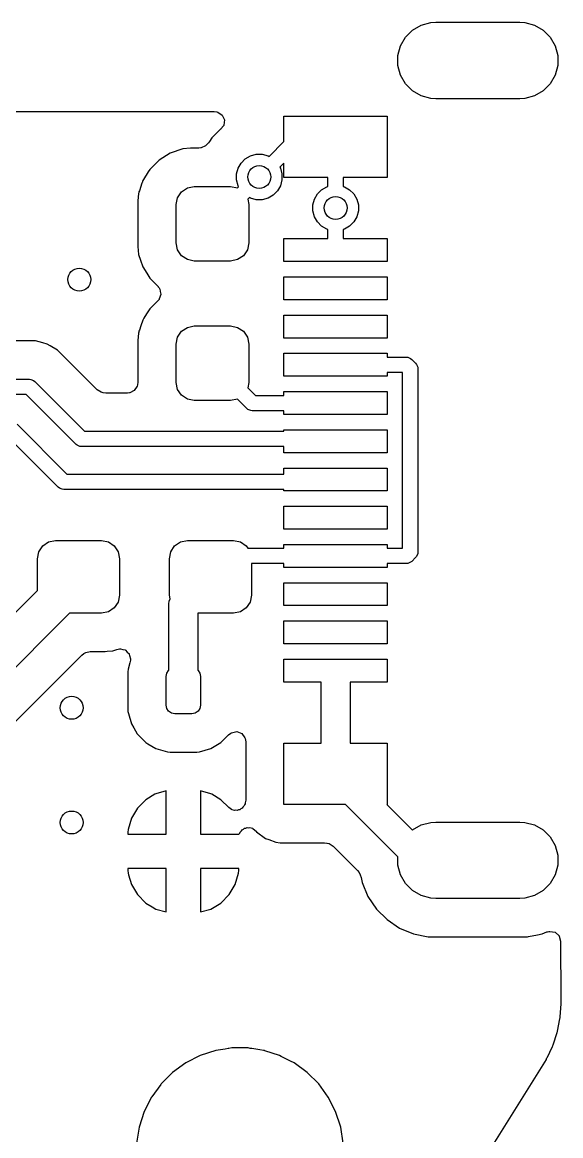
# Model space of a CAD drawing. Header units: millimetres. Extents: x 87.7 to 142.1, y -85.2 to -61.4.
# Drawn here: x 135.05 to 142.09, y -76.4 to -61.83 of the extents above; entities that cross this region are included whole.
import ezdxf

# ---------------------------------------------------------------- set-up
doc = ezdxf.new("R2010")
doc.units = ezdxf.units.MM
doc.layers.add('F.Cu', color=13, linetype='CONTINUOUS', true_color=0xc83434)

msp = doc.modelspace()

# ---------------------------------------------------------------- linework, layer by layer
at = {"layer": 'F.Cu', "linetype": 'CONTINUOUS'}
for p, q in [((140.156619, -61.937323), (140.269658, -61.87206)), ((140.269658, -61.87206), (140.395737, -61.838278)), ((140.395737, -61.838278), (140.461, -61.834)), ((140.461, -61.834), (141.561, -61.834)), ((141.561, -61.834), (141.626263, -61.838278)), ((141.626263, -61.838278), (141.752342, -61.87206)), ((141.752342, -61.87206), (141.865381, -61.937323)), ((139.99906, -62.142658), (140.064323, -62.029619)), ((140.064323, -62.029619), (140.156619, -61.937323)), ((141.865381, -61.937323), (141.957677, -62.029619)), ((141.957677, -62.029619), (142.02294, -62.142658)), ((139.965278, -62.268737), (139.99906, -62.142658)), ((142.02294, -62.142658), (142.056722, -62.268737)), ((139.965278, -62.399263), (139.965278, -62.268737)), ((142.056722, -62.268737), (142.056722, -62.399263)), ((139.99906, -62.525342), (139.965278, -62.399263)), ((142.056722, -62.399263), (142.02294, -62.525342)), ((140.064323, -62.638381), (139.99906, -62.525342)), ((142.02294, -62.525342), (141.957677, -62.638381)), ((140.156619, -62.730677), (140.064323, -62.638381)), ((140.269658, -62.79594), (140.156619, -62.730677)), ((141.865381, -62.730677), (141.752342, -62.79594)), ((141.957677, -62.638381), (141.865381, -62.730677)), ((140.395737, -62.829722), (140.269658, -62.79594)), ((140.461, -62.834), (140.395737, -62.829722)), ((141.561, -62.834), (140.461, -62.834)), ((141.626263, -62.829722), (141.561, -62.834)), ((141.752342, -62.79594), (141.626263, -62.829722)), ((132.927362, -63.001205), (137.564885, -63.002352)), ((137.564885, -63.002352), (137.599808, -63.007381)), ((137.599808, -63.007381), (137.610661, -63.010571)), ((137.610661, -63.010571), (137.669429, -63.048357)), ((137.669429, -63.048357), (137.698441, -63.111918)), ((137.6875, -63.183225), (137.645048, -63.233094)), ((137.688472, -63.181099), (137.6875, -63.183225)), ((137.688483, -63.181075), (137.688472, -63.181099)), ((137.698441, -63.111918), (137.688483, -63.181075)), ((138.476, -63.392705), (138.476, -63.064)), ((138.476, -63.064), (139.826, -63.064)), ((139.826, -63.064), (139.826, -63.864)), ((137.53071, -63.347211), (137.501143, -63.391461)), ((137.530713, -63.347207), (137.53071, -63.347211)), ((137.642207, -63.235713), (137.530713, -63.347207)), ((137.64221, -63.23571), (137.642207, -63.235713)), ((137.642227, -63.235696), (137.64221, -63.23571)), ((137.642228, -63.235696), (137.642227, -63.235696)), ((137.643634, -63.234757), (137.642228, -63.235696)), ((137.643799, -63.234562), (137.643634, -63.234757)), ((137.644044, -63.234386), (137.643799, -63.234562)), ((137.644675, -63.233533), (137.644, -63.234326)), ((137.644, -63.234326), (137.644044, -63.234386)), ((137.645103, -63.233156), (137.644675, -63.233533)), ((137.645048, -63.233094), (137.645103, -63.233156)), ((137.15325, -63.491324), (136.989477, -63.545594)), ((137.254288, -63.481003), (137.15325, -63.491324)), ((137.254304, -63.481001), (137.254288, -63.481003)), ((137.254312, -63.481001), (137.254304, -63.481001)), ((137.25432, -63.481), (137.254312, -63.481001)), ((137.254328, -63.481), (137.25432, -63.481)), ((137.362263, -63.481), (137.254328, -63.481)), ((137.387556, -63.478393), (137.362263, -63.481)), ((137.394136, -63.477022), (137.387556, -63.478393)), ((137.448358, -63.450778), (137.394136, -63.477022)), ((137.464456, -63.437325), (137.448358, -63.450778)), ((137.488042, -63.411069), (137.464456, -63.437325)), ((137.488043, -63.411067), (137.488042, -63.411069)), ((137.501143, -63.391461), (137.488043, -63.411067)), ((138.280578, -63.587999), (138.475289, -63.393289)), ((138.475289, -63.393289), (138.476, -63.392705)), ((136.842647, -63.636161), (136.720662, -63.758146)), ((136.842651, -63.636158), (136.842647, -63.636161)), ((136.989477, -63.545594), (136.842651, -63.636158)), ((137.914494, -63.674872), (137.969872, -63.619494)), ((137.969872, -63.619494), (138.037695, -63.580336)), ((138.037695, -63.580336), (138.113342, -63.560067)), ((138.113342, -63.560067), (138.191658, -63.560067)), ((138.191658, -63.560067), (138.267305, -63.580336)), ((138.267305, -63.580336), (138.280578, -63.587999)), ((136.720662, -63.758146), (136.701204, -63.789692)), ((137.855067, -63.818342), (137.875336, -63.742695)), ((137.875336, -63.742695), (137.914494, -63.674872)), ((138.476, -63.675422), (138.422, -63.729421)), ((138.422, -63.729421), (138.429664, -63.742695)), ((138.429664, -63.742695), (138.449933, -63.818342)), ((138.476, -63.864), (138.476, -63.675422)), ((136.630084, -63.905003), (136.620571, -63.933712)), ((136.630091, -63.904985), (136.630084, -63.905003)), ((136.639022, -63.890506), (136.630091, -63.904985)), ((136.701204, -63.789692), (136.639022, -63.890506)), ((137.855067, -63.896658), (137.855067, -63.818342)), ((137.875336, -63.972305), (137.855067, -63.896658)), ((138.449933, -63.896658), (138.429664, -63.972305)), ((138.449933, -63.818342), (138.449933, -63.896658)), ((139.051, -63.864), (138.476, -63.864)), ((139.051, -63.980869), (139.051, -63.864)), ((139.826, -63.864), (139.251, -63.864)), ((139.251, -63.864), (139.251, -63.980869)), ((136.575184, -64.075021), (136.5655, -64.169805)), ((136.575367, -64.071419), (136.575184, -64.075021)), ((136.57619, -64.065173), (136.575367, -64.071419)), ((136.577677, -64.050612), (136.57619, -64.065173)), ((136.586124, -64.037667), (136.577677, -64.050612)), ((136.61851, -63.939936), (136.586124, -64.037667)), ((136.620571, -63.933716), (136.61851, -63.939936)), ((136.620571, -63.933712), (136.620571, -63.933715)), ((136.620571, -63.933715), (136.620571, -63.933716)), ((137.084079, -64.128113), (137.135562, -64.051062)), ((137.135562, -64.051062), (137.212613, -63.999579)), ((137.212613, -63.999579), (137.3035, -63.9815)), ((137.3035, -63.9815), (137.7785, -63.9815)), ((137.7785, -63.9815), (137.869063, -63.999514)), ((137.869063, -63.999514), (137.882999, -63.985578)), ((137.882999, -63.985578), (137.875336, -63.972305)), ((138.390506, -64.040128), (138.335128, -64.095506)), ((138.429664, -63.972305), (138.390506, -64.040128)), ((138.912994, -64.079372), (138.968372, -64.023994)), ((138.968372, -64.023994), (139.036195, -63.984836)), ((139.036195, -63.984836), (139.051, -63.980869)), ((139.251, -63.980869), (139.265805, -63.984836)), ((139.265805, -63.984836), (139.333628, -64.023994)), ((139.333628, -64.023994), (139.389006, -64.079372)), ((136.5655, -64.169805), (136.5655, -64.169815)), ((136.5655, -64.169815), (136.5655, -64.768169)), ((137.066, -64.219), (137.084079, -64.128113)), ((137.066, -64.719), (137.066, -64.219)), ((138.024421, -64.127), (138.002133, -64.149288)), ((138.002133, -64.149288), (138.016, -64.219)), ((138.016, -64.219), (138.016, -64.719)), ((138.037695, -64.134664), (138.024421, -64.127)), ((138.113342, -64.154933), (138.037695, -64.134664)), ((138.191658, -64.154933), (138.113342, -64.154933)), ((138.267305, -64.134664), (138.191658, -64.154933)), ((138.335128, -64.095506), (138.267305, -64.134664)), ((138.853567, -64.222842), (138.873836, -64.147195)), ((138.853567, -64.301158), (138.853567, -64.222842)), ((138.873836, -64.147195), (138.912994, -64.079372)), ((139.389006, -64.079372), (139.428164, -64.147195)), ((139.428164, -64.147195), (139.448433, -64.222842)), ((139.448433, -64.222842), (139.448433, -64.301158)), ((138.873836, -64.376805), (138.853567, -64.301158)), ((139.448433, -64.301158), (139.428164, -64.376805)), ((138.912994, -64.444628), (138.873836, -64.376805)), ((138.968372, -64.500006), (138.912994, -64.444628)), ((139.036195, -64.539164), (138.968372, -64.500006)), ((139.333628, -64.500006), (139.265805, -64.539164)), ((139.389006, -64.444628), (139.333628, -64.500006)), ((139.428164, -64.376805), (139.389006, -64.444628)), ((139.051, -64.54313), (139.036195, -64.539164)), ((139.051, -64.664), (139.051, -64.54313)), ((139.265805, -64.539164), (139.251, -64.54313)), ((139.251, -64.54313), (139.251, -64.664)), ((136.5655, -64.768169), (136.565501, -64.768187)), ((136.565501, -64.768187), (136.565503, -64.768211)), ((136.565503, -64.768211), (136.565504, -64.768218)), ((136.565504, -64.768218), (136.575824, -64.869248)), ((137.084079, -64.809887), (137.066, -64.719)), ((138.016, -64.719), (137.997921, -64.809887)), ((138.476, -64.964), (138.476, -64.664)), ((138.476, -64.664), (139.051, -64.664)), ((139.251, -64.664), (139.826, -64.664)), ((139.826, -64.664), (139.826, -64.964)), ((136.575824, -64.869248), (136.575824, -64.869249)), ((136.575824, -64.869249), (136.575825, -64.869252)), ((136.575825, -64.869252), (136.601359, -64.946306)), ((136.601359, -64.946306), (136.630092, -65.033016)), ((137.135562, -64.886938), (137.084079, -64.809887)), ((137.212613, -64.938421), (137.135562, -64.886938)), ((137.3035, -64.9565), (137.212613, -64.938421)), ((137.869387, -64.938421), (137.7785, -64.9565)), ((137.946438, -64.886938), (137.869387, -64.938421)), ((137.997921, -64.809887), (137.946438, -64.886938)), ((136.630092, -65.033016), (136.681345, -65.116111)), ((137.7785, -64.9565), (137.3035, -64.9565)), ((139.826, -64.964), (138.476, -64.964)), ((136.681345, -65.116111), (136.720661, -65.179851)), ((136.720661, -65.179851), (136.825702, -65.284892)), ((138.476, -65.464), (138.476, -65.164)), ((138.476, -65.164), (139.826, -65.164)), ((139.826, -65.164), (139.826, -65.464)), ((136.825702, -65.284892), (136.829069, -65.288878)), ((136.829069, -65.288878), (136.830951, -65.293141)), ((136.830951, -65.293141), (136.843171, -65.309464)), ((136.843171, -65.309464), (136.850663, -65.323184)), ((136.850663, -65.323184), (136.856926, -65.351968)), ((136.856926, -65.351968), (136.857291, -65.352794)), ((136.857291, -65.352794), (136.857213, -65.353288)), ((136.857213, -65.353288), (136.865517, -65.391448)), ((136.825205, -65.478603), (136.720663, -65.583144)), ((136.841841, -65.457959), (136.825205, -65.478603)), ((136.84602, -65.451456), (136.841841, -65.457959)), ((136.865388, -65.393254), (136.84602, -65.451456)), ((136.865517, -65.391448), (136.865388, -65.393254)), ((139.826, -65.464), (138.476, -65.464)), ((136.679688, -65.649575), (136.645454, -65.705078)), ((136.720663, -65.583144), (136.679688, -65.649575)), ((138.476, -65.964), (138.476, -65.664)), ((138.476, -65.664), (139.826, -65.664)), ((139.826, -65.664), (139.826, -65.964)), ((136.605828, -65.803206), (136.586123, -65.862668)), ((136.605829, -65.803204), (136.605828, -65.803206)), ((136.630088, -65.729993), (136.605829, -65.803204)), ((136.630091, -65.729985), (136.630088, -65.729993)), ((136.645454, -65.705078), (136.630091, -65.729985)), ((137.135562, -65.876062), (137.212613, -65.824579)), ((137.212613, -65.824579), (137.3035, -65.8065)), ((137.3035, -65.8065), (137.7785, -65.8065)), ((137.7785, -65.8065), (137.869387, -65.824579)), ((137.869387, -65.824579), (137.946438, -65.876062)), ((136.575184, -65.900021), (136.5655, -65.994805)), ((136.575367, -65.896419), (136.575184, -65.900021)), ((136.57619, -65.890173), (136.575367, -65.896419)), ((136.577677, -65.875611), (136.57619, -65.890173)), ((136.586123, -65.862668), (136.577677, -65.875611)), ((137.066, -66.044), (137.084079, -65.953113)), ((137.084079, -65.953113), (137.135562, -65.876062)), ((137.946438, -65.876062), (137.997921, -65.953113)), ((137.997921, -65.953113), (138.016, -66.044)), ((139.826, -65.964), (138.476, -65.964)), ((135.058158, -66.0027), (133.227722, -66.0027)), ((135.058221, -66.002699), (135.058158, -66.0027)), ((135.225834, -66.002699), (135.058221, -66.002699)), ((135.225835, -66.002699), (135.225834, -66.002699)), ((135.274247, -66.015671), (135.225835, -66.002699)), ((135.32266, -66.028643), (135.274247, -66.015671)), ((135.378556, -66.04362), (135.32266, -66.028642)), ((135.32266, -66.028642), (135.32266, -66.028643)), ((135.378561, -66.043622), (135.378556, -66.04362)), ((135.41926, -66.067119), (135.378561, -66.043622)), ((135.41928, -66.067131), (135.41926, -66.067119)), ((135.515494, -66.12268), (135.41928, -66.067131)), ((136.5655, -65.994805), (136.5655, -66.541674)), ((137.066, -66.544), (137.066, -66.044)), ((138.016, -66.044), (138.016, -66.544)), ((135.515495, -66.122681), (135.515494, -66.12268)), ((135.605559, -66.212745), (135.515495, -66.122681)), ((135.638697, -66.245883), (135.605559, -66.212745)), ((135.638706, -66.245893), (135.638697, -66.245883)), ((136.032583, -66.639769), (135.638706, -66.245893)), ((138.476, -66.464), (138.476, -66.164)), ((138.476, -66.164), (139.826, -66.164)), ((139.826, -66.164), (139.826, -66.214)), ((139.826, -66.214), (140.076, -66.214)), ((140.076, -66.214), (140.095509, -66.215921)), ((140.095509, -66.215921), (140.131557, -66.230853)), ((140.131557, -66.230853), (140.146711, -66.243289)), ((140.146711, -66.243289), (140.196711, -66.29329)), ((140.196711, -66.29329), (140.209147, -66.308443)), ((140.209147, -66.308443), (140.224079, -66.344491)), ((140.224079, -66.344491), (140.226, -66.364)), ((140.226, -66.364), (140.226, -68.764)), ((130.6954, -66.5032), (135.146778, -66.5032)), ((135.146778, -66.5032), (135.166287, -66.505121)), ((135.166287, -66.505121), (135.202335, -66.520053)), ((135.202335, -66.520053), (135.217489, -66.532489)), ((135.217489, -66.532489), (135.868999, -67.184)), ((136.5655, -66.541674), (136.560477, -66.576608)), ((137.084079, -66.634887), (137.066, -66.544)), ((138.016, -66.544), (138.002133, -66.613711)), ((139.826, -66.464), (138.476, -66.464)), ((140.026, -66.414), (139.826, -66.414)), ((139.826, -66.414), (139.826, -66.464)), ((140.026, -68.714), (140.026, -66.414)), ((136.085328, -66.671065), (136.032583, -66.639769)), ((136.11057, -66.678477), (136.085328, -66.671065)), ((136.145505, -66.6835), (136.11057, -66.678477)), ((136.145506, -66.6835), (136.145505, -66.683499)), ((136.145505, -66.683499), (136.145505, -66.6835)), ((136.428169, -66.6835), (136.145506, -66.6835)), ((136.454537, -66.680664), (136.428169, -66.6835)), ((136.462096, -66.679019), (136.454537, -66.680664)), ((136.51696, -66.651542), (136.462096, -66.679019)), ((136.518329, -66.650355), (136.51696, -66.651542)), ((136.556074, -66.591603), (136.518329, -66.650355)), ((136.560477, -66.576608), (136.556074, -66.591603)), ((137.135562, -66.711938), (137.084079, -66.634887)), ((138.002133, -66.613711), (138.102422, -66.714)), ((138.476, -66.714), (138.476, -66.664)), ((138.476, -66.664), (139.826, -66.664)), ((139.826, -66.664), (139.826, -66.964)), ((135.105356, -66.7032), (130.6954, -66.7032)), ((135.756868, -67.354711), (135.105356, -66.7032)), ((137.212613, -66.763421), (137.135562, -66.711938)), ((137.3035, -66.7815), (137.212613, -66.763421)), ((137.7785, -66.7815), (137.3035, -66.7815)), ((137.869063, -66.763485), (137.7785, -66.7815)), ((137.990289, -66.884711), (137.869063, -66.763485)), ((138.102422, -66.714), (138.476, -66.714)), ((138.005443, -66.897147), (137.990289, -66.884711)), ((138.041491, -66.912079), (138.005443, -66.897147)), ((138.061, -66.914), (138.041491, -66.912079)), ((138.476, -66.914), (138.061, -66.914)), ((138.476, -66.964), (138.476, -66.914)), ((139.826, -66.964), (138.476, -66.964)), ((134.985529, -67.092489), (135.637039, -67.744)), ((135.524908, -67.914711), (134.873396, -67.2632)), ((135.868999, -67.184), (138.476, -67.184)), ((138.476, -67.184), (138.476, -67.164)), ((138.476, -67.164), (139.826, -67.164)), ((139.826, -67.164), (139.826, -67.464)), ((135.772021, -67.367148), (135.756868, -67.354711)), ((135.808069, -67.382079), (135.772021, -67.367148)), ((135.827578, -67.384), (135.808069, -67.382079)), ((138.476, -67.384), (135.827578, -67.384)), ((138.476, -67.464), (138.476, -67.384)), ((139.826, -67.464), (138.476, -67.464)), ((138.476, -67.744), (138.476, -67.664)), ((138.476, -67.664), (139.826, -67.664)), ((139.826, -67.664), (139.826, -67.964)), ((135.637039, -67.744), (138.476, -67.744)), ((135.540061, -67.927148), (135.524908, -67.914711)), ((135.576109, -67.942079), (135.540061, -67.927148)), ((135.595618, -67.944), (135.576109, -67.942079)), ((138.476, -67.944), (135.595618, -67.944)), ((138.476, -67.964), (138.476, -67.944)), ((139.826, -67.964), (138.476, -67.964)), ((138.476, -68.464), (138.476, -68.164)), ((138.476, -68.164), (139.826, -68.164)), ((139.826, -68.164), (139.826, -68.464)), ((139.826, -68.464), (138.476, -68.464)), ((135.270079, -68.759613), (135.321562, -68.682562)), ((135.321562, -68.682562), (135.398613, -68.631079)), ((135.398613, -68.631079), (135.4895, -68.613)), ((135.4895, -68.613), (136.0895, -68.613)), ((136.0895, -68.613), (136.180387, -68.631079)), ((136.180387, -68.631079), (136.257438, -68.682562)), ((136.257438, -68.682562), (136.308921, -68.759613)), ((136.995079, -68.759613), (137.046562, -68.682562)), ((137.046562, -68.682562), (137.123613, -68.631079)), ((137.123613, -68.631079), (137.2145, -68.613)), ((137.2145, -68.613), (137.8145, -68.613)), ((137.8145, -68.613), (137.905387, -68.631079)), ((137.905387, -68.631079), (137.982438, -68.682562)), ((137.982438, -68.682562), (138.003444, -68.714)), ((138.003444, -68.714), (138.476, -68.714)), ((138.476, -68.714), (138.476, -68.664)), ((138.476, -68.664), (139.826, -68.664)), ((139.826, -68.664), (139.826, -68.714)), ((139.826, -68.714), (140.026, -68.714)), ((135.252, -68.8505), (135.270079, -68.759613)), ((135.252, -69.26629), (135.252, -68.8505)), ((136.308921, -68.759613), (136.327, -68.8505)), ((136.327, -68.8505), (136.327, -69.3255)), ((136.977, -68.8505), (136.995079, -68.759613)), ((136.977, -69.3255), (136.977, -68.8505)), ((140.196711, -68.83471), (140.146711, -68.884711)), ((140.209147, -68.819557), (140.196711, -68.83471)), ((140.224079, -68.783509), (140.209147, -68.819557)), ((140.226, -68.764), (140.224079, -68.783509)), ((138.476, -68.914), (138.052, -68.914)), ((138.052, -68.914), (138.052, -69.3255)), ((138.476, -68.964), (138.476, -68.914)), ((139.826, -68.964), (138.476, -68.964)), ((140.076, -68.914), (139.826, -68.914)), ((139.826, -68.914), (139.826, -68.964)), ((140.095509, -68.912079), (140.076, -68.914)), ((140.131557, -68.897147), (140.095509, -68.912079)), ((140.146711, -68.884711), (140.131557, -68.897147)), ((138.476, -69.464), (138.476, -69.164)), ((138.476, -69.164), (139.826, -69.164)), ((139.826, -69.164), (139.826, -69.464)), ((132.975694, -71.542595), (135.252, -69.26629)), ((136.308921, -69.416387), (136.257438, -69.493438)), ((136.327, -69.3255), (136.308921, -69.416387)), ((136.9695, -69.4425), (136.97316, -69.405335)), ((136.9695, -70.309914), (136.9695, -69.4425)), ((136.97316, -69.405335), (136.986482, -69.373171)), ((136.986482, -69.373171), (136.977, -69.3255)), ((138.033921, -69.416387), (137.982438, -69.493438)), ((138.052, -69.3255), (138.033921, -69.416387)), ((139.826, -69.464), (138.476, -69.464)), ((135.67371, -69.563), (133.334904, -71.901805)), ((136.0895, -69.563), (135.67371, -69.563)), ((136.180387, -69.544921), (136.0895, -69.563)), ((136.257438, -69.493438), (136.180387, -69.544921)), ((137.8145, -69.563), (137.3505, -69.563)), ((137.3505, -69.563), (137.3505, -70.309914)), ((137.905387, -69.544921), (137.8145, -69.563)), ((137.982438, -69.493438), (137.905387, -69.544921)), ((138.476, -69.964), (138.476, -69.664)), ((138.476, -69.664), (139.826, -69.664)), ((139.826, -69.664), (139.826, -69.964)), ((136.239753, -70.053174), (136.289079, -70.036827)), ((136.289079, -70.036827), (136.323693, -70.030613)), ((136.323693, -70.030613), (136.33446, -70.030243)), ((136.33446, -70.030243), (136.334559, -70.030228)), ((136.334559, -70.030228), (136.33795, -70.030109)), ((136.33795, -70.030109), (136.368652, -70.037958)), ((136.368652, -70.037958), (136.399726, -70.044118)), ((136.399726, -70.044118), (136.402247, -70.046547)), ((136.402247, -70.046547), (136.405643, -70.047416)), ((136.405643, -70.047416), (136.42723, -70.070622)), ((139.826, -69.964), (138.476, -69.964)), ((133.796454, -72.148068), (135.832103, -70.112419)), ((135.832103, -70.112419), (135.860354, -70.091272)), ((135.860354, -70.091272), (135.883444, -70.078665)), ((135.883444, -70.078665), (135.942867, -70.063499)), ((135.942867, -70.063499), (136.13867, -70.063499)), ((136.13867, -70.063499), (136.138676, -70.063499)), ((136.138676, -70.063499), (136.138684, -70.063498)), ((136.138684, -70.063498), (136.138687, -70.063498)), ((136.138687, -70.063498), (136.162925, -70.061022)), ((136.162925, -70.061022), (136.239753, -70.053174)), ((136.42723, -70.070622), (136.445376, -70.088107)), ((136.445376, -70.088107), (136.446767, -70.087214)), ((136.446767, -70.087214), (136.449302, -70.091159)), ((136.449302, -70.091159), (136.449601, -70.092179)), ((136.449601, -70.092179), (136.450038, -70.0926)), ((136.450202, -70.092888), (136.449865, -70.093079)), ((136.449865, -70.093079), (136.450669, -70.095818)), ((136.450038, -70.0926), (136.450202, -70.092888)), ((136.450669, -70.095818), (136.453232, -70.098573)), ((136.453232, -70.098573), (136.45601, -70.114011)), ((136.45601, -70.114011), (136.468983, -70.1582)), ((136.465314, -70.192753), (136.461628, -70.209877)), ((136.467746, -70.175662), (136.465314, -70.192753)), ((136.468983, -70.1582), (136.467746, -70.175662)), ((138.476, -70.464), (138.476, -70.164)), ((138.476, -70.164), (139.826, -70.164)), ((139.826, -70.164), (139.826, -70.464)), ((136.437234, -70.293846), (136.4345, -70.328583)), ((136.4345, -70.328583), (136.4345, -70.827407)), ((136.437236, -70.293837), (136.437234, -70.293843)), ((136.437234, -70.293843), (136.437234, -70.293846)), ((136.461628, -70.209877), (136.437236, -70.293837)), ((136.943564, -70.347448), (136.96795, -70.31095)), ((136.96795, -70.31095), (136.9695, -70.309914)), ((137.3505, -70.309914), (137.35205, -70.31095)), ((137.35205, -70.31095), (137.376436, -70.347448)), ((136.935, -70.3905), (136.943564, -70.347448)), ((136.935, -70.7655), (136.935, -70.3905)), ((137.376436, -70.347448), (137.385, -70.3905)), ((137.385, -70.3905), (137.385, -70.7655)), ((138.9605, -70.464), (138.476, -70.464)), ((138.9605, -71.264), (138.9605, -70.464)), ((139.826, -70.464), (139.3415, -70.464)), ((139.3415, -70.464), (139.3415, -71.264)), ((136.943564, -70.808552), (136.935, -70.7655)), ((137.385, -70.7655), (137.376436, -70.808552)), ((136.4345, -70.827407), (136.436328, -70.850646)), ((136.436328, -70.850646), (136.436329, -70.850652)), ((136.436329, -70.850652), (136.437234, -70.862152)), ((136.437234, -70.862152), (136.437234, -70.862155)), ((136.437234, -70.862155), (136.437235, -70.862156)), ((136.437235, -70.862156), (136.440812, -70.874471)), ((136.440812, -70.874471), (136.440814, -70.874477)), ((136.440814, -70.874477), (136.480443, -71.010882)), ((136.96795, -70.84505), (136.943564, -70.808552)), ((137.004448, -70.869436), (136.96795, -70.84505)), ((137.0475, -70.878), (137.004448, -70.869436)), ((137.2725, -70.878), (137.0475, -70.878)), ((137.315552, -70.869436), (137.2725, -70.878)), ((137.35205, -70.84505), (137.315552, -70.869436)), ((137.376436, -70.808552), (137.35205, -70.84505)), ((136.480443, -71.010882), (136.480445, -71.010888)), ((136.480445, -71.010888), (136.51133, -71.063111)), ((136.51133, -71.063111), (136.557448, -71.141094)), ((136.557448, -71.141094), (136.559282, -71.144194)), ((136.559282, -71.144194), (136.559289, -71.144203)), ((136.559289, -71.144203), (136.668796, -71.25371)), ((137.651198, -71.253715), (137.751219, -71.153693)), ((137.751219, -71.153693), (137.779467, -71.132548)), ((137.779467, -71.132548), (137.789396, -71.127126)), ((137.789396, -71.127126), (137.857669, -71.112277)), ((137.857669, -71.112277), (137.923133, -71.136697)), ((137.923133, -71.136697), (137.964999, -71.192622)), ((137.964999, -71.192622), (137.96768, -71.199809)), ((137.96768, -71.199809), (137.9755, -71.243148)), ((136.668796, -71.25371), (136.668805, -71.253717)), ((136.668805, -71.253717), (136.697664, -71.270784)), ((136.697664, -71.270784), (136.802113, -71.332555)), ((136.802113, -71.332555), (136.950844, -71.375765)), ((137.369156, -71.375765), (137.517887, -71.332555)), ((137.517887, -71.332555), (137.651198, -71.253715)), ((137.9755, -71.243148), (137.9755, -72.010102)), ((138.476, -72.064), (138.476, -71.264)), ((138.476, -71.264), (138.9605, -71.264)), ((139.3415, -71.264), (139.826, -71.264)), ((139.826, -71.264), (139.826, -72.064)), ((136.950844, -71.375765), (136.985595, -71.3785)), ((136.985595, -71.3785), (137.334404, -71.378499)), ((137.334404, -71.378499), (137.369156, -71.375765)), ((136.78883, -71.931882), (136.66911, -72.002684)), ((136.788867, -71.931858), (136.78883, -71.931882)), ((136.802313, -71.923906), (136.788867, -71.931858)), ((136.934999, -71.885357), (136.802313, -71.923906)), ((136.935, -71.885357), (136.934999, -71.885357)), ((136.935, -72.453), (136.935, -71.885357)), ((137.517685, -71.923906), (137.385, -71.885356)), ((137.385, -71.885356), (137.385, -71.885357)), ((137.385, -71.885357), (137.385, -72.453)), ((137.531161, -71.931876), (137.517685, -71.923906)), ((137.531169, -71.931882), (137.531161, -71.931876)), ((137.650872, -72.002674), (137.531169, -71.931882)), ((136.669099, -72.002692), (136.559692, -72.112099)), ((136.669104, -72.002688), (136.669099, -72.002692)), ((136.66911, -72.002684), (136.669104, -72.002688)), ((137.650878, -72.002678), (137.650872, -72.002674)), ((137.650885, -72.002682), (137.650878, -72.002678)), ((137.650894, -72.002688), (137.650885, -72.002682)), ((137.753659, -72.105453), (137.650894, -72.002688)), ((137.957651, -72.070888), (137.952631, -72.08799)), ((137.967289, -72.055893), (137.957651, -72.070888)), ((137.970476, -72.04504), (137.967289, -72.055893)), ((137.9755, -72.010102), (137.970476, -72.04504)), ((139.281592, -72.064), (138.476, -72.064)), ((139.965278, -72.747686), (139.281592, -72.064)), ((139.826, -72.064), (139.820408, -72.064)), ((139.820408, -72.064), (140.155175, -72.398767)), ((136.559684, -72.11211), (136.480907, -72.245313)), ((136.559688, -72.112104), (136.559684, -72.11211)), ((136.559692, -72.112099), (136.559688, -72.112104)), ((137.789829, -72.130565), (137.753659, -72.105453)), ((137.796808, -72.133752), (137.789829, -72.130565)), ((137.830671, -72.143694), (137.796808, -72.133752)), ((137.848313, -72.141156), (137.830671, -72.143694)), ((137.865957, -72.143693), (137.848313, -72.141156)), ((137.882178, -72.136285), (137.865957, -72.143693)), ((137.899829, -72.133747), (137.882178, -72.136285)), ((137.913298, -72.122074), (137.899829, -72.133747)), ((137.929514, -72.11467), (137.913298, -72.122074)), ((137.939156, -72.099666), (137.929514, -72.11467)), ((137.952631, -72.08799), (137.939156, -72.099666)), ((136.480897, -72.245345), (136.437736, -72.393906)), ((136.480907, -72.245313), (136.480897, -72.245345)), ((137.947184, -72.388117), (137.960687, -72.37642)), ((137.960687, -72.37642), (137.9783, -72.373889)), ((137.9783, -72.373889), (137.994482, -72.366491)), ((137.994482, -72.366491), (138.012164, -72.369025)), ((138.012164, -72.369025), (138.029847, -72.366485)), ((138.029847, -72.366485), (138.063572, -72.376392)), ((138.063572, -72.376392), (138.063638, -72.376402)), ((138.063638, -72.376402), (138.066806, -72.377848)), ((138.066806, -72.377848), (138.11453, -72.416305)), ((140.156619, -72.397323), (140.269658, -72.33206)), ((140.269658, -72.33206), (140.395737, -72.298278)), ((140.395737, -72.298278), (140.461, -72.294)), ((140.461, -72.294), (141.561, -72.294)), ((141.561, -72.294), (141.626263, -72.298278)), ((141.626263, -72.298278), (141.752342, -72.33206)), ((141.752342, -72.33206), (141.865381, -72.397323)), ((136.435094, -72.427451), (136.435, -72.42864)), ((136.435, -72.42864), (136.435, -72.453)), ((136.435, -72.453), (136.935, -72.453)), ((136.437732, -72.393924), (136.435094, -72.427451)), ((136.437733, -72.393919), (136.437732, -72.393924)), ((136.437736, -72.393906), (136.437733, -72.393919)), ((137.385, -72.453), (137.884999, -72.453)), ((137.884999, -72.453), (137.885, -72.452999)), ((137.885, -72.452999), (137.897155, -72.440843)), ((137.897155, -72.440843), (137.905101, -72.427451)), ((137.905101, -72.427451), (137.906143, -72.428069)), ((137.906143, -72.428069), (137.907877, -72.422168)), ((137.907877, -72.422168), (137.921326, -72.410516)), ((137.921326, -72.410516), (137.930939, -72.395545)), ((137.930939, -72.395545), (137.947184, -72.388117)), ((138.11453, -72.416305), (138.117882, -72.420781)), ((138.117882, -72.420781), (138.117898, -72.420824)), ((138.117898, -72.420824), (138.117908, -72.420817)), ((138.117908, -72.420817), (138.11845, -72.421542)), ((138.11845, -72.421542), (138.118453, -72.421544)), ((138.118453, -72.421544), (138.118455, -72.421547)), ((138.118455, -72.421547), (138.233664, -72.507793)), ((138.233664, -72.507793), (138.233671, -72.507797)), ((138.233671, -72.507797), (138.278618, -72.524561)), ((140.155175, -72.398767), (140.156619, -72.397323)), ((141.865381, -72.397323), (141.957677, -72.489619)), ((141.957677, -72.489619), (142.02294, -72.602658)), ((138.278618, -72.524561), (138.368517, -72.558091)), ((138.368517, -72.558091), (138.428127, -72.5645)), ((138.428127, -72.5645), (139.005088, -72.564499)), ((139.005088, -72.564499), (139.037407, -72.569146)), ((139.037407, -72.569146), (139.040022, -72.569522)), ((139.040022, -72.569522), (139.065259, -72.576932)), ((139.065259, -72.576932), (139.118006, -72.608228)), ((139.118006, -72.608228), (139.43574, -72.925962)), ((142.02294, -72.602658), (142.056722, -72.728737)), ((139.965278, -72.859263), (139.965278, -72.747686)), ((142.056722, -72.728737), (142.056722, -72.859263)), ((136.935, -72.903), (136.435001, -72.903)), ((136.435001, -72.903), (136.435001, -72.92737)), ((136.435001, -72.92737), (136.437732, -72.962072)), ((136.935, -73.47064), (136.935, -72.903)), ((137.885, -72.903), (137.385, -72.903)), ((137.385, -72.903), (137.385, -73.47064)), ((137.882267, -72.962073), (137.884999, -72.927359)), ((137.884999, -72.927359), (137.885, -72.927346)), ((137.885, -72.927346), (137.885, -72.903)), ((139.43574, -72.925962), (139.456891, -72.954216)), ((139.456891, -72.954216), (139.472778, -72.983311)), ((139.99906, -72.985342), (139.965278, -72.859263)), ((142.056722, -72.859263), (142.02294, -72.985342)), ((136.437732, -72.962072), (136.437732, -72.962076)), ((136.437732, -72.962076), (136.437733, -72.962078)), ((136.437733, -72.962078), (136.443902, -72.983311)), ((136.443902, -72.983311), (136.480902, -73.11067)), ((137.839093, -73.110681), (137.882265, -72.962084)), ((137.882265, -72.962084), (137.882267, -72.962073)), ((139.472778, -72.983311), (139.485563, -73.018546)), ((139.485563, -73.018546), (139.498945, -73.085822)), ((139.498945, -73.085822), (139.498946, -73.085826)), ((139.498946, -73.085826), (139.498947, -73.085829)), ((139.498947, -73.085829), (139.49895, -73.085839)), ((139.49895, -73.085839), (139.498953, -73.085847)), ((139.498953, -73.085847), (139.498958, -73.085861)), ((139.498958, -73.085861), (139.57436, -73.2679)), ((140.064323, -73.098381), (139.99906, -72.985342)), ((140.156619, -73.190677), (140.064323, -73.098381)), ((141.957677, -73.098381), (141.865381, -73.190677)), ((142.02294, -72.985342), (141.957677, -73.098381)), ((136.480902, -73.11067), (136.480907, -73.110685)), ((136.480907, -73.110685), (136.559684, -73.243888)), ((136.559684, -73.243888), (136.559688, -73.243894)), ((136.559688, -73.243894), (136.559692, -73.243899)), ((136.559692, -73.243899), (136.669099, -73.353306)), ((137.650894, -73.353311), (137.760311, -73.243894)), ((137.760311, -73.243894), (137.760317, -73.243885)), ((137.760317, -73.243885), (137.839092, -73.110684)), ((137.839092, -73.110684), (137.839093, -73.110681)), ((140.269658, -73.25594), (140.156619, -73.190677)), ((141.865381, -73.190677), (141.752342, -73.25594)), ((136.669099, -73.353306), (136.669104, -73.35331)), ((136.669104, -73.35331), (136.669105, -73.353311)), ((136.669105, -73.353311), (136.669114, -73.353317)), ((136.669114, -73.353317), (136.753613, -73.403289)), ((137.517684, -73.432092), (137.650885, -73.353317)), ((137.650885, -73.353317), (137.650894, -73.353311)), ((139.57436, -73.2679), (139.574365, -73.267909)), ((139.574365, -73.267909), (139.574375, -73.267926)), ((139.574375, -73.267926), (139.683861, -73.431783)), ((140.395737, -73.289722), (140.269658, -73.25594)), ((140.461, -73.294), (140.395737, -73.289722)), ((141.561, -73.294), (140.461, -73.294)), ((141.626263, -73.289722), (141.561, -73.294)), ((141.752342, -73.25594), (141.626263, -73.289722)), ((136.753613, -73.403289), (136.802311, -73.43209)), ((136.802311, -73.43209), (136.802312, -73.43209)), ((136.802312, -73.43209), (136.802315, -73.432092)), ((136.802315, -73.432092), (136.802318, -73.432093)), ((136.802318, -73.432093), (136.934998, -73.470641)), ((136.934998, -73.470641), (136.935, -73.47064)), ((137.385, -73.47064), (137.385001, -73.470641)), ((137.385001, -73.470641), (137.517681, -73.432093)), ((137.517681, -73.432093), (137.517684, -73.432092)), ((139.683861, -73.431783), (139.683862, -73.431784)), ((139.683862, -73.431784), (139.683867, -73.43179)), ((139.683867, -73.43179), (139.823208, -73.571131)), ((139.823208, -73.571131), (139.823214, -73.571136)), ((139.823214, -73.571136), (139.823218, -73.571139)), ((139.823218, -73.571139), (139.987079, -73.680628)), ((139.987079, -73.680628), (139.987092, -73.680635)), ((139.987092, -73.680635), (140.16916, -73.756049)), ((140.16916, -73.756049), (140.169165, -73.756051)), ((140.169165, -73.756051), (140.169169, -73.756051)), ((140.169169, -73.756051), (140.16917, -73.756052)), ((140.16917, -73.756052), (140.169442, -73.756106)), ((140.169442, -73.756106), (140.169469, -73.756112)), ((140.169469, -73.756112), (140.362453, -73.7945)), ((140.362453, -73.7945), (141.659543, -73.7945)), ((141.659543, -73.7945), (141.659544, -73.7945)), ((141.659544, -73.7945), (141.67396, -73.791631)), ((141.67396, -73.791631), (141.789582, -73.768632)), ((141.789582, -73.768632), (141.852835, -73.756051)), ((141.852835, -73.756051), (141.911191, -73.731879)), ((141.911191, -73.731879), (141.917338, -73.73005)), ((141.917338, -73.73005), (141.922119, -73.730032)), ((141.922119, -73.730032), (141.939444, -73.72561)), ((141.939444, -73.72561), (141.95325, -73.724125)), ((141.95325, -73.724125), (141.984721, -73.729802)), ((141.984721, -73.729802), (141.987208, -73.729793)), ((141.987208, -73.729793), (141.988209, -73.730431)), ((141.988209, -73.730431), (142.022006, -73.736527)), ((142.022006, -73.736527), (142.073144, -73.784133)), ((142.073144, -73.784133), (142.073151, -73.784144)), ((142.073151, -73.784144), (142.075838, -73.788673)), ((142.075838, -73.788673), (142.093194, -73.851766)), ((142.093194, -73.851766), (142.094262, -74.598476)), ((142.093987, -74.6703), (142.083238, -74.842877)), ((142.094169, -74.666371), (142.093987, -74.6703)), ((142.09429, -74.662403), (142.094169, -74.666371)), ((142.094262, -74.598476), (142.094348, -74.658446)), ((142.094348, -74.658446), (142.09429, -74.662403)), ((142.082499, -74.850724), (142.08151, -74.858546)), ((142.083238, -74.842877), (142.082499, -74.850724)), ((142.08027, -74.866345), (142.048815, -75.030371)), ((142.08151, -74.858546), (142.08027, -74.866345)), ((142.042899, -75.053245), (141.990877, -75.211959)), ((142.045117, -75.045669), (142.042899, -75.053245)), ((142.047084, -75.038063), (142.045117, -75.045669)), ((142.048815, -75.030371), (142.047084, -75.038063)), ((137.583763, -75.282752), (137.381582, -75.348445)), ((137.707654, -75.263129), (137.583763, -75.282752)), ((137.745042, -75.257208), (137.707654, -75.263129)), ((137.754776, -75.255666), (137.745042, -75.257208)), ((137.793709, -75.2495), (137.754776, -75.255666)), ((137.793713, -75.2495), (137.793709, -75.2495)), ((138.006287, -75.2495), (137.793713, -75.2495)), ((138.00629, -75.2495), (138.006287, -75.2495)), ((138.035489, -75.254124), (138.00629, -75.2495)), ((138.054957, -75.257208), (138.035489, -75.254124)), ((138.159076, -75.273699), (138.054957, -75.257208)), ((138.206599, -75.281226), (138.159076, -75.273699)), ((138.211362, -75.2816), (138.206599, -75.281226)), ((138.220552, -75.28377), (138.211362, -75.2816)), ((138.225074, -75.285623), (138.220552, -75.28377)), ((138.32155, -75.31697), (138.225074, -75.285623)), ((141.982097, -75.233916), (141.912261, -75.38073)), ((141.985254, -75.226695), (141.982097, -75.233916)), ((141.988179, -75.219381), (141.985254, -75.226695)), ((141.990877, -75.211959), (141.988179, -75.219381)), ((141.902059, -75.399353), (136.467111, -84.0999)), ((137.381582, -75.348445), (137.192182, -75.444949)), ((138.418412, -75.348443), (138.32155, -75.31697)), ((138.418413, -75.348443), (138.418412, -75.348443)), ((138.418414, -75.348444), (138.418413, -75.348443)), ((138.44024, -75.359565), (138.418414, -75.348444)), ((138.440245, -75.359567), (138.44024, -75.359565)), ((138.560468, -75.420824), (138.440245, -75.359567)), ((138.60782, -75.444951), (138.560468, -75.420824)), ((141.905639, -75.393239), (141.902059, -75.399353)), ((141.909032, -75.387046), (141.905639, -75.393239)), ((141.912261, -75.38073), (141.909032, -75.387046)), ((137.02021, -75.569892), (136.869892, -75.72021)), ((137.192182, -75.444949), (137.02021, -75.569892)), ((138.779786, -75.56989), (138.60782, -75.444951)), ((138.779788, -75.569892), (138.779786, -75.56989)), ((138.930112, -75.720216), (138.779788, -75.569892)), ((136.869892, -75.72021), (136.863725, -75.728698)), ((139.0547, -75.891699), (138.930112, -75.720216)), ((136.863725, -75.728698), (136.74795, -75.888052)), ((136.744949, -75.892182), (136.648445, -76.08158)), ((136.74795, -75.888052), (136.744949, -75.892182)), ((139.054702, -75.891703), (139.0547, -75.891699)), ((139.055048, -75.892179), (139.054702, -75.891703)), ((139.055049, -75.892181), (139.055048, -75.892179)), ((139.055051, -75.892184), (139.055049, -75.892181)), ((139.151557, -76.081588), (139.055051, -75.892184)), ((136.648445, -76.08158), (136.582752, -76.283759)), ((139.217246, -76.283757), (139.151557, -76.081588)), ((136.582752, -76.283759), (136.5495, -76.493707)), ((139.2505, -76.493713), (139.217246, -76.283757))]:
    msp.add_line(p, q, dxfattribs=at)
at = {"layer": 'F.Cu'}
for centre in [(138.1525, -63.8575), (139.151, -64.262), (135.8, -65.2), (135.7, -70.8), (135.7, -72.3)]:
    msp.add_circle(centre, 0.15, dxfattribs=at)

doc.saveas('drawing.dxf')
